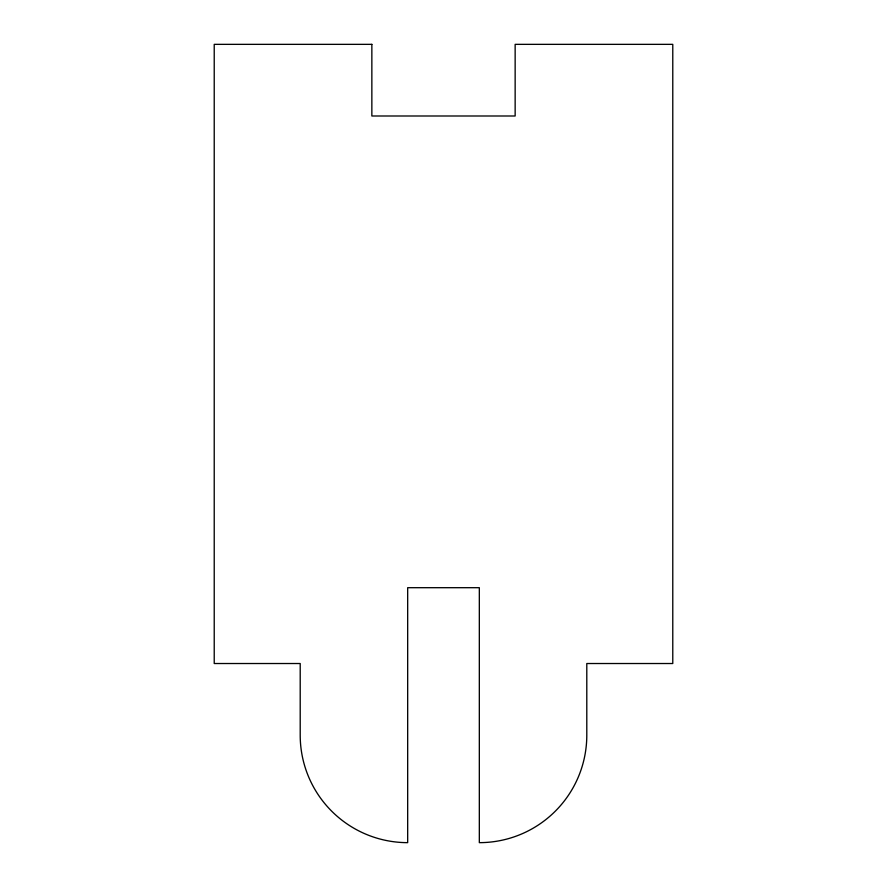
<?xml version="1.0" encoding="UTF-8"?>
<svg xmlns="http://www.w3.org/2000/svg" width="887" height="887" viewBox="0 0 887 887"><rect width="100%" height="100%" fill="white"/><g stroke="black" fill="none" stroke-linecap="round" stroke-linejoin="round"><path stroke-width="1.33" d="M371.853 44.35L214.222 44.35L214.222 663.52L300.205 663.52L300.205 735.179A107.471 107.471 0 0 0 407.676 842.65L407.676 587.693L479.324 587.693L479.324 842.65A107.471 107.471 0 0 0 586.795 735.179L586.795 663.52L672.778 663.52L672.778 44.35L515.147 44.35L515.147 115.997L371.853 115.997L371.853 44.35"/></g></svg>
